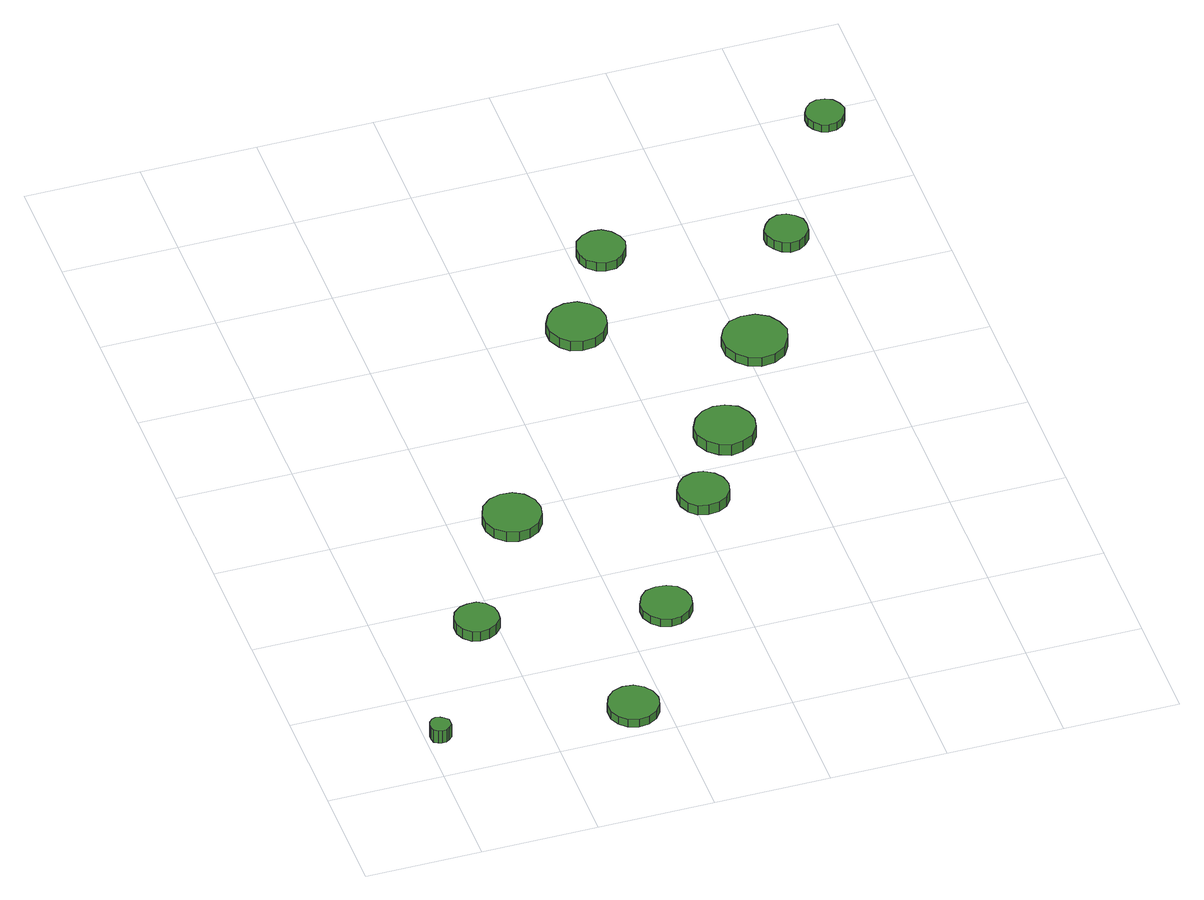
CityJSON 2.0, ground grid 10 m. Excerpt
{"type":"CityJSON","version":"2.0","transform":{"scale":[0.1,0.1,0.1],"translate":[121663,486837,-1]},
"CityObjects":{
"tree1":{"type":"SolitaryVegetationObject","attributes":{"function":"something"},"geometry":[{"type":"MultiSurface","lod":"1","boundaries":[[[0,1,2,3,4,5,6,7,8,9,10,11,12,13,14]],[[15,16,17,18,19,20,21,22,23,24,25,26,27,28,29]],[[0,29,28,1]],[[1,28,27,2]],[[2,27,26,3]],[[3,26,25,4]],[[4,25,24,5]],[[5,24,23,6]],[[6,23,22,7]],[[7,22,21,8]],[[8,21,20,9]],[[9,20,19,10]],[[10,19,18,11]],[[11,18,17,12]],[[12,17,16,13]],[[13,16,15,14]],[[14,15,29,0]]]}]},
"tree2":{"type":"SolitaryVegetationObject","attributes":{"function":"something"},"geometry":[{"type":"MultiSurface","lod":"1","boundaries":[[[30,31,32,33,34,35,36,37,38,39,40,41,42,43,44]],[[45,46,47,48,49,50,51,52,53,54,55,56,57,58,59]],[[30,59,58,31]],[[31,58,57,32]],[[32,57,56,33]],[[33,56,55,34]],[[34,55,54,35]],[[35,54,53,36]],[[36,53,52,37]],[[37,52,51,38]],[[38,51,50,39]],[[39,50,49,40]],[[40,49,48,41]],[[41,48,47,42]],[[42,47,46,43]],[[43,46,45,44]],[[44,45,59,30]]]}]},
"tree3":{"type":"SolitaryVegetationObject","attributes":{"function":"something"},"geometry":[{"type":"MultiSurface","lod":"1","boundaries":[[[60,61,62,63,64,65,66,67,68,69,70,71,72,73,74]],[[75,76,77,78,79,80,81,82,83,84,85,86,87,88,89]],[[60,89,88,61]],[[61,88,87,62]],[[62,87,86,63]],[[63,86,85,64]],[[64,85,84,65]],[[65,84,83,66]],[[66,83,82,67]],[[67,82,81,68]],[[68,81,80,69]],[[69,80,79,70]],[[70,79,78,71]],[[71,78,77,72]],[[72,77,76,73]],[[73,76,75,74]],[[74,75,89,60]]]}]},
"tree4":{"type":"SolitaryVegetationObject","attributes":{"function":"something"},"geometry":[{"type":"MultiSurface","lod":"1","boundaries":[[[90,91,92,93,94,95,96,97,98,99,100,101,102,103,104]],[[105,106,107,108,109,110,111,112,113,114,115,116,117,118,119]],[[90,119,118,91]],[[91,118,117,92]],[[92,117,116,93]],[[93,116,115,94]],[[94,115,114,95]],[[95,114,113,96]],[[96,113,112,97]],[[97,112,111,98]],[[98,111,110,99]],[[99,110,109,100]],[[100,109,108,101]],[[101,108,107,102]],[[102,107,106,103]],[[103,106,105,104]],[[104,105,119,90]]]}]},
"tree5":{"type":"SolitaryVegetationObject","attributes":{"function":"something"},"geometry":[{"type":"MultiSurface","lod":"1","boundaries":[[[120,121,122,123,124,125,126,127,128,129,130,131,132,133,134]],[[135,136,137,138,139,140,141,142,143,144,145,146,147,148,149]],[[120,149,148,121]],[[121,148,147,122]],[[122,147,146,123]],[[123,146,145,124]],[[124,145,144,125]],[[125,144,143,126]],[[126,143,142,127]],[[127,142,141,128]],[[128,141,140,129]],[[129,140,139,130]],[[130,139,138,131]],[[131,138,137,132]],[[132,137,136,133]],[[133,136,135,134]],[[134,135,149,120]]]}]},
"tree6":{"type":"SolitaryVegetationObject","attributes":{"function":"something"},"geometry":[{"type":"MultiSurface","lod":"1","boundaries":[[[150,151,152,153,154,155,156,157,158,159,160,161,162,163,164]],[[165,166,167,168,169,170,171,172,173,174,175,176,177,178,179]],[[150,179,178,151]],[[151,178,177,152]],[[152,177,176,153]],[[153,176,175,154]],[[154,175,174,155]],[[155,174,173,156]],[[156,173,172,157]],[[157,172,171,158]],[[158,171,170,159]],[[159,170,169,160]],[[160,169,168,161]],[[161,168,167,162]],[[162,167,166,163]],[[163,166,165,164]],[[164,165,179,150]]]}]},
"tree7":{"type":"SolitaryVegetationObject","attributes":{"function":"something"},"geometry":[{"type":"MultiSurface","lod":"1","boundaries":[[[180,181,182,183,184,185,186,187,188,189,190,191,192,193,194]],[[195,196,197,198,199,200,201,202,203,204,205,206,207,208,209]],[[180,209,208,181]],[[181,208,207,182]],[[182,207,206,183]],[[183,206,205,184]],[[184,205,204,185]],[[185,204,203,186]],[[186,203,202,187]],[[187,202,201,188]],[[188,201,200,189]],[[189,200,199,190]],[[190,199,198,191]],[[191,198,197,192]],[[192,197,196,193]],[[193,196,195,194]],[[194,195,209,180]]]}]},
"tree8":{"type":"SolitaryVegetationObject","attributes":{"function":"something"},"geometry":[{"type":"MultiSurface","lod":"1","boundaries":[[[210,211,212,213,214,215,216,217,218,219,220,221,222,223,224]],[[225,226,227,228,229,230,231,232,233,234,235,236,237,238,239]],[[210,239,238,211]],[[211,238,237,212]],[[212,237,236,213]],[[213,236,235,214]],[[214,235,234,215]],[[215,234,233,216]],[[216,233,232,217]],[[217,232,231,218]],[[218,231,230,219]],[[219,230,229,220]],[[220,229,228,221]],[[221,228,227,222]],[[222,227,226,223]],[[223,226,225,224]],[[224,225,239,210]]]}]},
"tree9":{"type":"SolitaryVegetationObject","attributes":{"function":"something"},"geometry":[{"type":"MultiSurface","lod":"1","boundaries":[[[240,241,242,243,244,245,246,247,248,249,250,251,252,253,254]],[[255,256,257,258,259,260,261,262,263,264,265,266,267,268,269]],[[240,269,268,241]],[[241,268,267,242]],[[242,267,266,243]],[[243,266,265,244]],[[244,265,264,245]],[[245,264,263,246]],[[246,263,262,247]],[[247,262,261,248]],[[248,261,260,249]],[[249,260,259,250]],[[250,259,258,251]],[[251,258,257,252]],[[252,257,256,253]],[[253,256,255,254]],[[254,255,269,240]]]}]},
"tree10":{"type":"SolitaryVegetationObject","attributes":{"function":"something"},"geometry":[{"type":"MultiSurface","lod":"1","boundaries":[[[270,271,272,273,274,275,276,277,278,279,280,281,282,283,284]],[[285,286,287,288,289,290,291,292,293,294,295,296,297,298,299]],[[270,299,298,271]],[[271,298,297,272]],[[272,297,296,273]],[[273,296,295,274]],[[274,295,294,275]],[[275,294,293,276]],[[276,293,292,277]],[[277,292,291,278]],[[278,291,290,279]],[[279,290,289,280]],[[280,289,288,281]],[[281,288,287,282]],[[282,287,286,283]],[[283,286,285,284]],[[284,285,299,270]]]}]},
"tree11":{"type":"SolitaryVegetationObject","attributes":{"function":"something"},"geometry":[{"type":"MultiSurface","lod":"1","boundaries":[[[300,301,302,303,304,305,306,307,308,309,310,311,312,313,314]],[[315,316,317,318,319,320,321,322,323,324,325,326,327,328,329]],[[300,329,328,301]],[[301,328,327,302]],[[302,327,326,303]],[[303,326,325,304]],[[304,325,324,305]],[[305,324,323,306]],[[306,323,322,307]],[[307,322,321,308]],[[308,321,320,309]],[[309,320,319,310]],[[310,319,318,311]],[[311,318,317,312]],[[312,317,316,313]],[[313,316,315,314]],[[314,315,329,300]]]}]},
"tree12":{"type":"SolitaryVegetationObject","attributes":{"function":"something"},"geometry":[{"type":"MultiSurface","lod":"1","boundaries":[[[330,331,332,333,334,335,336,337,338,339,340,341,342,343,344]],[[345,346,347,348,349,350,351,352,353,354,355,356,357,358,359]],[[330,359,358,331]],[[331,358,357,332]],[[332,357,356,333]],[[333,356,355,334]],[[334,355,354,335]],[[335,354,353,336]],[[336,353,352,337]],[[337,352,351,338]],[[338,351,350,339]],[[339,350,349,340]],[[340,349,348,341]],[[341,348,347,342]],[[342,347,346,343]],[[343,346,345,344]],[[344,345,359,330]]]}]}
},
"vertices":[
[21,48,20],[21,51,20],[18,54,20],[15,56,20],[11,57,20],[8,56,20],[5,53,20],[4,50,20],[4,46,20],[5,42,20],[8,40,20],[11,39,20],[15,39,20],[18,41,20],[21,44,20],[21,44,7],[18,41,7],[15,39,7],[11,39,7],[8,40,7],[5,42,7],[4,46,7],[4,50,7],[5,53,7],[8,56,7],[11,57,7],[15,56,7],[18,54,7],[21,51,7],[21,48,7],
[102,170,17],[101,177,17],[96,184,17],[89,188,17],[81,188,17],[74,186,17],[68,181,17],[65,174,17],[65,166,17],[68,159,17],[74,153,17],[81,151,17],[89,152,17],[96,156,17],[101,162,17],[101,162,7],[96,156,7],[89,152,7],[81,151,7],[74,153,7],[68,159,7],[65,166,7],[65,174,7],[68,181,7],[74,186,7],[81,188,7],[89,188,7],[96,184,7],[101,177,7],[102,170,7],
[194,29,16],[192,38,16],[187,45,16],[179,50,16],[170,51,16],[161,48,16],[155,42,16],[151,33,16],[151,24,16],[155,16,16],[161,10,16],[170,7,16],[179,8,16],[187,13,16],[192,20,16],[192,20,8],[187,13,8],[179,8,8],[170,7,8],[161,10,8],[155,16,8],[151,24,8],[151,33,8],[155,42,8],[161,48,8],[170,51,8],[179,50,8],[187,45,8],[192,38,8],[194,29,8],
[177,287,16],[175,297,16],[169,306,16],[160,311,16],[150,312,16],[140,309,16],[132,302,16],[128,292,16],[128,282,16],[132,272,16],[140,265,16],[150,262,16],[160,263,16],[169,268,16],[175,277,16],[175,277,6],[169,268,6],[160,263,6],[150,262,6],[140,265,6],[132,272,6],[128,282,6],[128,292,6],[132,302,6],[140,309,6],[150,312,6],[160,311,6],[169,306,6],[175,297,6],[177,287,6],
[259,142,15],[257,151,15],[252,158,15],[244,162,15],[235,163,15],[226,161,15],[220,155,15],[216,146,15],[216,137,15],[220,129,15],[226,123,15],[235,120,15],[244,121,15],[252,126,15],[257,133,15],[257,133,7],[252,126,7],[244,121,7],[235,120,7],[226,123,7],[220,129,7],[216,137,7],[216,146,7],[220,155,7],[226,161,7],[235,163,7],[244,162,7],[252,158,7],[257,151,7],[259,142,7],
[332,267,16],[330,276,16],[325,283,16],[317,288,16],[308,289,16],[299,286,16],[293,280,16],[289,272,16],[289,263,16],[293,254,16],[299,248,16],[308,246,16],[317,247,16],[325,251,16],[330,258,16],[330,258,6],[325,251,6],[317,247,6],[308,246,6],[299,248,6],[293,254,6],[289,263,6],[289,272,6],[293,280,6],[299,286,6],[308,289,6],[317,288,6],[325,283,6],[330,276,6],[332,267,6],
[302,499,16],[300,509,16],[294,517,16],[285,523,16],[274,524,16],[264,521,16],[257,514,16],[252,504,16],[252,494,16],[257,484,16],[264,477,16],[274,474,16],[285,475,16],[294,480,16],[300,489,16],[300,489,6],[294,480,6],[285,475,6],[274,474,6],[264,477,6],[257,484,6],[252,494,6],[252,504,6],[257,514,6],[264,521,6],[274,524,6],[285,523,6],[294,517,6],[300,509,6],[302,499,6],
[377,337,17],[375,347,17],[369,356,17],[359,361,17],[349,362,17],[339,359,17],[331,352,17],[326,342,17],[326,332,17],[331,322,17],[339,315,17],[349,311,17],[359,313,17],[369,318,17],[375,327,17],[375,327,6],[369,318,6],[359,313,6],[349,311,6],[339,315,6],[331,322,6],[326,332,6],[326,342,6],[331,352,6],[339,359,6],[349,362,6],[359,361,6],[369,356,6],[375,347,6],[377,337,6],
[346,583,16],[344,591,16],[339,598,16],[332,603,16],[323,604,16],[315,601,16],[308,595,16],[305,587,16],[305,579,16],[308,571,16],[315,565,16],[323,562,16],[332,563,16],[339,568,16],[344,575,16],[344,575,7],[339,568,7],[332,563,7],[323,562,7],[315,565,7],[308,571,7],[305,579,7],[305,587,7],[308,595,7],[315,601,7],[323,604,7],[332,603,7],[339,598,7],[344,591,7],[346,583,7],
[438,438,15],[435,449,15],[429,458,15],[419,464,15],[407,465,15],[396,462,15],[388,454,15],[383,444,15],[383,432,15],[388,422,15],[396,414,15],[407,410,15],[419,411,15],[429,417,15],[435,427,15],[435,427,6],[429,417,6],[419,411,6],[407,410,6],[396,414,6],[388,422,6],[383,432,6],[383,444,6],[388,454,6],[396,462,6],[407,465,6],[419,464,6],[429,458,6],[435,449,6],[438,438,6],
[494,558,16],[493,565,16],[488,571,16],[482,575,16],[474,576,16],[467,573,16],[462,568,16],[458,561,16],[458,554,16],[462,547,16],[467,542,16],[474,539,16],[482,540,16],[488,544,16],[493,550,16],[493,550,6],[488,544,6],[482,540,6],[474,539,6],[467,542,6],[462,547,6],[458,554,6],[458,561,6],[462,568,6],[467,573,6],[474,576,6],[482,575,6],[488,571,6],[493,565,6],[494,558,6],
[569,688,15],[567,695,15],[563,701,15],[557,704,15],[550,705,15],[544,703,15],[539,698,15],[536,692,15],[536,685,15],[539,679,15],[544,674,15],[550,672,15],[557,673,15],[563,676,15],[567,682,15],[567,682,7],[563,676,7],[557,673,7],[550,672,7],[544,674,7],[539,679,7],[536,685,7],[536,692,7],[539,698,7],[544,703,7],[550,705,7],[557,704,7],[563,701,7],[567,695,7],[569,688,7]
]}
